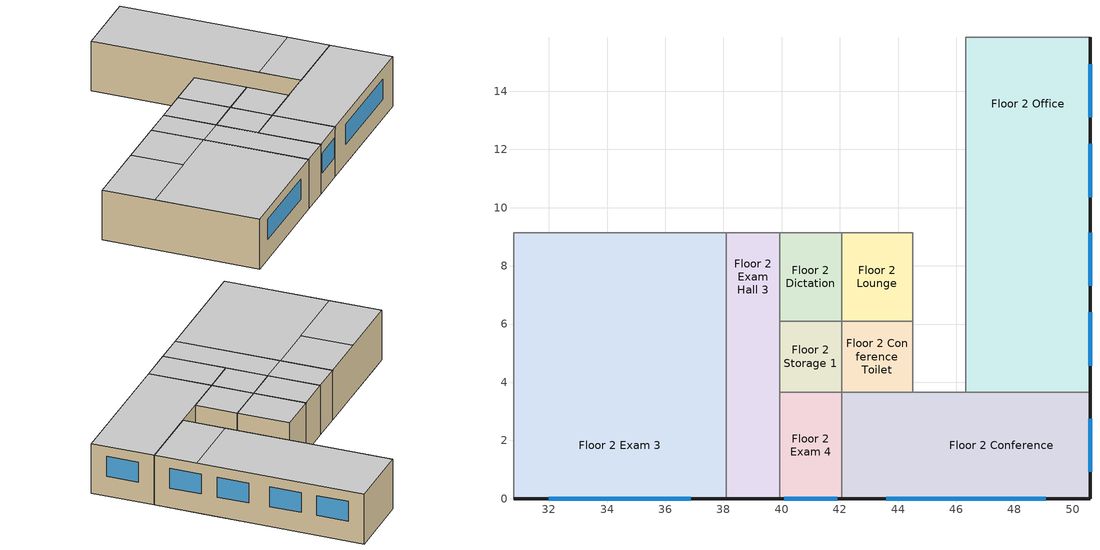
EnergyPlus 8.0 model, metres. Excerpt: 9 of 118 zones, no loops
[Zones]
Floor 2 Conference
 floor to Floor 1 Sterile Hall (int_slab_floor): 42.06,3.66 44.5,3.66 44.5,0 42.06,0 z3.05
 floor to Floor 1 Operating Room 1 (int_slab_floor): 44.5,0 44.5,3.66 50.6,3.66 50.6,0 z3.05
 wall outside (nonres_ext_wall): 42.06,0 50.6,0 50.6,3.66 z3.05:6.1
 wall to Floor 2 Office (int_wall): 50.6,3.66 46.33,3.66 z3.05:6.1
 wall to Floor 2 Exam 4 (int_wall): 42.06,3.66 42.06,0 z3.05:6.1
 wall to Floor 2 Office Hall (int_wall): 46.33,3.66 44.5,3.66 z3.05:6.1
 wall to Floor 2 Conference Toilet (int_wall): 44.5,3.66 42.06,3.66 z3.05:6.1
 window (Window_U_0.50_SHGC_0.40): 50.6,0.91 50.6,2.74 / 43.59,0 49.07,0 z4.27:5.49
 ceiling to Floor 3 Physical Therapy 1 (int_slab_ceiling): 42.06,3.66 42.06,0 50.6,0 50.6,3.66 z6.1
Floor 2 Conference Toilet
 floor to Floor 1 Sterile Hall (int_slab_floor): 44.5,6.1 44.5,3.66 42.06,3.66 42.06,6.1 z3.05
 wall to Floor 2 Storage 1 (int_wall): 42.06,6.1 42.06,3.66 z3.05:6.1
 wall to Floor 2 Lounge (int_wall): 44.5,6.1 42.06,6.1 z3.05:6.1
 wall to Floor 2 Office Hall (int_wall): 44.5,3.66 44.5,6.1 z3.05:6.1
 ceiling to Floor 3 Physical Therapy 1 (int_slab_ceiling): 44.5,3.66 44.5,6.1 42.06,6.1 42.06,3.66 z6.1
Floor 2 Dictation
 floor to Floor 1 Soil Work (int_slab_floor): 42.06,6.1 39.93,6.1 39.93,9.14 42.06,9.14 z3.05
 wall to Floor 2 Lounge (int_wall): 42.06,6.1 42.06,9.14 z3.05:6.1
 wall to Floor 2 Exam Hall 3 (int_wall): 39.93,9.14 39.93,6.1 z3.05:6.1
 wall to Floor 2 Reception Hall (int_wall): 42.06,9.14 39.93,9.14 z3.05:6.1
 wall to Floor 2 Storage 1 (int_wall): 39.93,6.1 42.06,6.1 z3.05:6.1
 ceiling to Floor 3 Physical Therapy 2 (int_slab_ceiling): 39.93,6.1 42.06,6.1 42.06,9.14 39.93,9.14 z6.1
Floor 2 Exam 3
 floor to Floor 1 Recovery Room (int_slab_floor): 30.78,0 30.78,3.66 38.1,3.66 38.1,0 z3.05
 floor to Floor 1 Nurse Hall (int_slab_floor): 30.78,3.66 30.78,6.1 38.1,6.1 38.1,3.66 z3.05
 floor to Floor 1 Soil Work (int_slab_floor): 37.49,6.1 37.49,9.14 38.1,9.14 38.1,6.1 z3.05
 floor to Floor 1 Nurse Toilet (int_slab_floor): 37.49,6.1 35.66,6.1 35.66,8.84 37.49,8.84 z3.05
 floor to Floor 1 PACU (int_slab_floor): 35.66,6.1 32,6.1 32,8.84 35.66,8.84 z3.05
 floor to Floor 1 Dictation (int_slab_floor): 34.75,8.84 32,8.84 32,9.14 34.75,9.14 z3.05
 floor to Floor 1 Clean (int_slab_floor): 32,9.14 32,8.84 30.78,8.84 30.78,9.14 z3.05
 floor to Floor 1 Soil (int_slab_floor): 34.75,9.14 37.49,9.14 37.49,8.84 34.75,8.84 z3.05
 floor to Floor 1 Nurse Station (int_slab_floor): 30.78,6.1 30.78,8.84 32,8.84 32,6.1 z3.05
 wall outside (nonres_ext_wall): 30.78,0 38.1,0 z3.05:6.1
 wall to Floor 2 Reception Hall (int_wall): 38.1,9.14 30.78,9.14 z3.05:6.1
 wall to Floor 2 Exam Hall 2 (int_wall): 30.78,9.14 30.78,0 z3.05:6.1
 wall to Floor 2 Exam Hall 3 (int_wall): 38.1,0 38.1,9.14 z3.05:6.1
 window (Window_U_0.50_SHGC_0.40): 32,0 36.88,0 z4.27:5.49
 ceiling to Floor 3 Treatment (int_slab_ceiling): 30.78,6.1 35.05,6.1 35.05,9.14 30.78,9.14 z6.1
 ceiling to Floor 3 Physical Therapy 1 (int_slab_ceiling): 38.1,0 38.1,6.1 30.78,6.1 30.78,0 z6.1
 ceiling to Floor 3 Physical Therapy 2 (int_slab_ceiling): 38.1,9.14 35.05,9.14 35.05,6.1 38.1,6.1 z6.1
Floor 2 Exam 4
 floor to Floor 1 Anesthesia (int_slab_floor): 42.06,0 39.93,0 39.93,3.66 42.06,3.66 z3.05
 wall outside (nonres_ext_wall): 39.93,0 42.06,0 z3.05:6.1
 wall to Floor 2 Storage 1 (int_wall): 42.06,3.66 39.93,3.66 z3.05:6.1
 wall to Floor 2 Exam Hall 3 (int_wall): 39.93,3.66 39.93,0 z3.05:6.1
 window (Window_U_0.50_SHGC_0.40): 40.08,0 41.91,0 z4.27:5.49
 ceiling to Floor 3 Physical Therapy 1 (int_slab_ceiling): 39.93,0 42.06,0 42.06,3.66 39.93,3.66 z6.1
Floor 2 Exam Hall 3
 floor to Floor 1 Anesthesia (int_slab_floor): 39.32,0 39.32,3.66 39.93,3.66 39.93,0 z3.05
 floor to Floor 1 Recovery Room (int_slab_floor): 38.1,0 38.1,3.66 39.32,3.66 39.32,0 z3.05
 floor to Floor 1 Nurse Hall (int_slab_floor): 38.1,3.66 38.1,6.1 39.93,6.1 39.93,3.66 z3.05
 floor to Floor 1 Soil Work (int_slab_floor): 39.93,9.14 39.93,6.1 38.1,6.1 38.1,9.14 z3.05
 wall outside (nonres_ext_wall): 38.1,0 39.93,0 z3.05:6.1
 wall to Floor 2 Reception Hall (int_wall): 39.93,9.14 38.1,9.14 z3.05:6.1
 wall to Floor 2 Storage 1 (int_wall): 39.93,3.66 39.93,6.1 z3.05:6.1
 ceiling to Floor 3 Physical Therapy 2 (int_slab_ceiling): 38.1,9.14 38.1,6.1 39.93,6.1 39.93,9.14 z6.1
 ceiling to Floor 3 Physical Therapy 1 (int_slab_ceiling): 39.93,6.1 38.1,6.1 38.1,0 39.93,0 z6.1
Floor 2 Lounge
 floor to Floor 1 Sterile Hall (int_slab_floor): 44.5,9.14 44.5,6.1 42.06,6.1 42.06,9.14 z3.05
 wall to Floor 2 Reception Hall (int_wall): 44.5,9.14 42.06,9.14 z3.05:6.1
 wall to Floor 2 Office Hall (int_wall): 44.5,6.1 44.5,9.14 z3.05:6.1
 ceiling to Floor 3 Physical Therapy 2 (int_slab_ceiling): 44.5,6.1 44.5,9.14 42.06,9.14 42.06,6.1 z6.1
Floor 2 Office
 floor to Floor 1 Operating Room 2 (int_slab_floor): 50.6,15.85 50.6,11.28 46.33,11.28 46.33,15.85 z3.05
 floor to Floor 1 Sub-Sterile (int_slab_floor): 50.6,11.28 50.6,7.01 46.33,7.01 46.33,11.28 z3.05
 floor to Floor 1 Operating Room 1 (int_slab_floor): 46.33,3.66 46.33,7.01 50.6,7.01 50.6,3.66 z3.05
 wall outside (nonres_ext_wall): 50.6,3.66 50.6,15.85 z3.05:6.1
 wall to Floor 2 Office Hall (int_wall): 46.33,15.85 46.33,3.66 z3.05:6.1
 wall to Floor 2 Utility (int_wall): 50.6,15.85 46.33,15.85 z3.05:6.1
 window (Window_U_0.50_SHGC_0.40): 50.6,13.11 50.6,14.94 / 50.6,4.57 50.6,6.4 / 50.6,10.36 50.6,12.19 z4.27:5.49; 50.6,7.32 50.6,9.14 z4.25:5.47
 ceiling to Floor 3 Physical Therapy 1 (int_slab_ceiling): 50.6,3.66 50.6,6.1 46.33,6.1 46.33,3.66 z6.1
 ceiling to Floor 3 Work (int_slab_ceiling): 46.33,15.85 46.33,6.1 50.6,6.1 50.6,15.85 z6.1
Floor 2 Storage 1
 floor to Floor 1 Nurse Hall (int_slab_floor): 39.93,6.1 42.06,6.1 42.06,3.66 39.93,3.66 z3.05
 ceiling to Floor 3 Physical Therapy 1 (int_slab_ceiling): 42.06,6.1 39.93,6.1 39.93,3.66 42.06,3.66 z6.1
[Building]
OutPatient HealthCare: North Axis {deg}=0; Terrain=City; Loads Convergence Tolerance Value=0.04; Temperature Convergence Tolerance Value {deltaC}=0.2; Solar Distribution=FullInteriorAndExterior; Maximum Number of Warmup Days=25; Minimum Number of Warmup Days=6
[Site:Location]
Site:Location=Albuquerque Intl Arpt  Isis_NM_USA Design_Conditions; Latitude {N+ S-}=35.04; Longitude {W- E+}=-106.62; Time Zone Relative to GMT {GMT+/-}=-7; Elevation {m}=1619
[SizingPeriod:DesignDay] Day of Month=21; Dry-Bulb Temperature Range Modifier Type=DefaultMultipliers; Humidity Condition Type=Wetbulb; Barometric Pressure {Pa}=83328; Rain {Yes/No}=No; Snow on ground {Yes/No}=No; Daylight Savings Time Indicator=No
Name | Month | Day Type | Maximum Dry-Bulb Temperature {C} | Daily Dry-Bulb Temperature Range {C} | Wetbulb at Maximum Dry-Bulb {C} | Wind Speed {m/s} design conditions vs. traditional 6.71 m/s (15 mph) | Wind Direction {Degrees; N=0, S=180} | Solar Model Indicator | Clearness {0.0 to 1.1} | Wind Speed {m/s} design conditions vs. traditional 3.35 m/s (7mph) | ASHRAE Clear Sky Optical Depth for Beam Irradiance (taub) | ASHRAE Clear Sky Optical Depth for Diffuse Irradiance (taud)
Albuquerque Intl Arpt  Isis Ann Htg 99.6% Condns DB | 12 | WinterDesignDay | -7.9 | 0 | -7.9 | 3.2 | 0 | ASHRAEClearSky | 0
Albuquerque Intl Arpt  Isis Ann Clg .4% Condns DB=>MWB | 7 | SummerDesignDay | 35.1 | 13.5 | 15.7 |  | 220 | ASHRAETau |  | 4.4 | 0.463 | 1.887
[Site:GroundTemperature:BuildingSurface]
20.49, 20.48, 20.5, 20.56, 20.66, 21.62, 21.85, 21.92, 21.91, 20.99, 20.74, 20.59
[Site:WaterMainsTemperature]
Calculation Method=CORRELATION; Annual Average Outdoor Air Temperature {C}=13.23; Maximum Difference In Monthly Average Outdoor Air Temperatures {deltaC}=23.99
[Material]
Name | Roughness | Thickness {m} | Conductivity {W/m-K} | Density {kg/m3} | Specific Heat {J/kg-K} | Thermal Absorptance | Solar Absorptance | Visible Absorptance | Absorptance:Thermal | Absorptance:Solar | Absorptance:Visible
Std Wood 6inch | MediumSmooth | 0.15 | 0.12 | 540 | 1210 | 0.9 | 0.7 | 0.7
F07 25mm stucco | Smooth | 0.0254 | 0.72 | 1856 | 840 | 0.9 | 0.7 | 0.7
G01 13mm gypsum board | Smooth | 0.0127 | 0.16 | 800 | 1090 |  |  |  | 0.9 | 0.7 | 0.5
G01 16mm gypsum board | MediumSmooth | 0.0159 | 0.16 | 800 | 1090
100mm Normalweight concrete floor | MediumRough | 0.1016 | 2.31 | 2322 | 832
[Material:NoMass]
CP02 CARPET PAD: VeryRough, 0.21648, 0.9, 0.7, 0.8
Nonres_Exterior_Wall_Insulation: MediumSmooth, 2.368, 0.9, 0.7, 0.7
[Construction]
InteriorFurnishings: Std Wood 6inch
int_wall: G01 13mm gypsum board, G01 13mm gypsum board
int_slab_floor: 100mm Normalweight concrete floor, CP02 CARPET PAD
int_slab_ceiling: CP02 CARPET PAD, 100mm Normalweight concrete floor
nonres_ext_wall: F07 25mm stucco, G01 16mm gypsum board, Nonres_Exterior_Wall_Insulation, G01 16mm gypsum board
Window_U_0.50_SHGC_0.40: Glass_2052_LayerAvg, Gap_1_W_0_0038, Glass_2027F_LayerAvg
[WindowMaterial:Glazing] Optical Data Type=SpectralAverage; IR Transmittance=0; Back Emissivity=0.84; Conductivity=1
Name | Layer name : 86SGP-G.CIG | Thickness | Solar Transmittance | Solar Front Reflectance | Solar Back Reflectance | Visible Transmittance | Visible Front Reflectance | Visible Back reflectance | Front Emissivity | Layer name : LoE270-4.CIG
 | Glass_2052_LayerAvg | 0.00837 | 0.507767 | 0.054228 | 0.0544931 | 0.586833 | 0.05805 | 0.058397 | 0.84
 |  | 0.004 | 0.369744 | 0.470069 | 0.340935 | 0.765222 | 0.0546 | 0.073741 | 0.03675 | Glass_2027F_LayerAvg
[WindowMaterial:Gas]
gap name - Air=Gap_1_W_0_0038; type=Air; thickness=0.0038
[Zone] Type=1; Multiplier=1; Ceiling Height {m}=-9999; Floor Area {m2}=autocalculate; Part of Total Floor Area=Yes
Name | Volume {m3}
Floor 2 Conference | 95.1446
Floor 2 Conference Toilet | 18.1228
Floor 2 Dictation | 19.8218
Floor 2 Exam 3 | 203.8813
Floor 2 Exam 4 | 23.7862
Floor 2 Exam Hall 3 | 50.9703
Floor 2 Lounge | 22.6535
Floor 2 Office | 158.5743
Floor 2 Storage 1 | 15.8574
[InternalMass] Construction=InteriorFurnishings
Name | Zone | Surface Area {m2}
Floor 2 Conference_InternalMass_1 | Floor 2 Conference | 62.4308
Floor 2 Conference Toilet_InternalMass_1 | Floor 2 Conference Toilet | 11.8916
Floor 2 Dictation_InternalMass_1 | Floor 2 Dictation | 13.0064
Floor 2 Exam 3_InternalMass_1 | Floor 2 Exam 3 | 133.7804
Floor 2 Exam 4_InternalMass_1 | Floor 2 Exam 4 | 15.6077
Floor 2 Exam Hall 3_InternalMass_1 | Floor 2 Exam Hall 3 | 33.4451
Floor 2 Lounge_InternalMass_1 | Floor 2 Lounge | 14.8645
Floor 2 Office_InternalMass_1 | Floor 2 Office | 104.0514
Floor 2 Storage 1_InternalMass_1 | Floor 2 Storage 1 | 10.4051
[People] Number of People Schedule=BLDG_OCC_SCH; Number of People Calculation Method=People/Area; Fraction Radiant=0.3; Sensible Heat Fraction=AUTOCALCULATE; Activity Level Schedule=ACTIVITY_SCH; Enable ASHRAE 55 Comfort Warnings=No; Mean Radiant Temperature Calculation Type=ZoneAveraged; Work Efficiency Schedule=WORK_EFF_SCH; Clothing Insulation Schedule=CLOTHING_SCH; Air Velocity Schedule=AIR_VELO_SCH; Thermal Comfort Model 1 Type=FANGER
Name | Zone or ZoneList | People per Zone Floor Area {person/m2}
Floor 2 Conference People | Floor 2 Conference | 0.538248
Floor 2 Dictation People | Floor 2 Dictation | 0.0538248
Floor 2 Exam 3 People | Floor 2 Exam 3 | 0.215299
Floor 2 Exam 4 People | Floor 2 Exam 4 | 0.215299
Floor 2 Lounge People | Floor 2 Lounge | 0.161474
Floor 2 Office People | Floor 2 Office | 0.0538248
[Lights] Design Level Calculation Method=Watts/Area; Return Air Fraction=0; Fraction Radiant=0.7; Fraction Visible=0.2; Fraction Replaceable=1; Return Air Fraction Calculated from Plenum Temperature=No
Floor 2 Conference_Lights: Zone or ZoneList=Floor 2 Conference; Schedule=BLDG_LIGHT_SCH; Watts per Zone Floor Area {W/m2}=13.2396
Floor 2 Conference Toilet_Lights: Zone or ZoneList=Floor 2 Conference Toilet; Schedule=BLDG_LIGHT_TOILET_SCH; Watts per Zone Floor Area {W/m2}{W/m=10.5486
Floor 2 Dictation_Lights: Zone or ZoneList=Floor 2 Dictation; Schedule=BLDG_LIGHT_OFFICE_SCH; Watts per Zone Floor Area {W/m2}{W/m=11.9479
Floor 2 Exam 3_Lights: Zone or ZoneList=Floor 2 Exam 3; Schedule=BLDG_LIGHT_EXAM_SCH; Watts per Zone Floor Area {W/m2}{W/m2}=17.8681
Floor 2 Exam 4_Lights: Zone or ZoneList=Floor 2 Exam 4; Schedule=BLDG_LIGHT_EXAM_SCH; Watts per Zone Floor Area {W/m2}{W/m2}=17.8681
Floor 2 Exam Hall 3_Lights: Zone or ZoneList=Floor 2 Exam Hall 3; Schedule=BLDG_LIGHT_CORRIDOR_SCH; Watts per Zone Floor Area {W/m2}{W=8.52502
Floor 2 Lounge_Lights: Zone or ZoneList=Floor 2 Lounge; Schedule=BLDG_LIGHT_SCH; Watts per Zone Floor Area {W/m2}{W/m=9.9028
Floor 2 Office_Lights: Zone or ZoneList=Floor 2 Office; Schedule=BLDG_LIGHT_OFFICE_SCH; Watts per Zone Floor Area {W/m2}{W/m=11.9479
Floor 2 Storage 1_Lights: Zone or ZoneList=Floor 2 Storage 1; Schedule=BLDG_LIGHT_STORAGE_SCH; Watts per Zone Floor Area {W/m2}{W/=6.78126
[ElectricEquipment] Schedule=BLDG_EQUIP_SCH; Design Level Calculation Method=EquipmentLevel; Fraction Latent=0; Fraction Radiant=0.5; Fraction Lost=0
Name | Zone or ZoneList | Design Level {W}
Floor 2 Conference_PlugMisc_Equip | Floor 2 Conference | 335.8779
Floor 2 Conference Toilet_PlugMisc_Equip | Floor 2 Conference Toilet | 25.6264
Floor 2 Dictation_PlugMisc_Equip | Floor 2 Dictation | 76.998
Floor 2 Exam 3_PlugMisc_Equip | Floor 2 Exam 3 | 791.9798
Floor 2 Exam 4_PlugMisc_Equip | Floor 2 Exam 4 | 92.3976
Floor 2 Exam Hall 3_PlugMisc_Equip | Floor 2 Exam Hall 3 | 72.0742
Floor 2 Lounge_PlugMisc_Equip | Floor 2 Lounge | 239.9871
Floor 2 Office_PlugMisc_Equip | Floor 2 Office | 615.9843
Floor 2 Storage 1_PlugMisc_Equip | Floor 2 Storage 1 | 5.6188
[Exterior:Lights] Control Option=AstronomicalClock
Name | Schedule | Design Level {W}
Exterior_Lights_a | Exterior_lighting_schedule_a | 139.05
Exterior_Lights_b | Exterior_lighting_schedule_b | 8235.95
[Daylighting:Controls] Total Daylighting Reference Points=2; Z-Coordinate of First Reference Point {m}=0.762; Z-Coordinate of Second Reference Point {m}=0.762; Illuminance Setpoint at First Reference Point {lux}=375; Illuminance Setpoint at Second Reference Point {lux}=375; Lighting Control Type=1; Glare Calculation Azimuth Angle of View Direction Clockwise from Zone y-Axis {deg}=0; Maximum Allowable Discomfort Glare Index=22; Minimum Input Power Fraction for Continuous Dimming Control=0.3; Minimum Light Output Fraction for Continuous Dimming Control=0.2; Number of Stepped Control Steps=1; Probability Lighting will be Reset When Needed in Manual Stepped Control=1
Name | X-Coordinate of First Reference Point {m} | Y-Coordinate of First Reference Point {m} | X-Coordinate of Second Reference Point {m} | Y-Coordinate of Second Reference Point {m} | Fraction of Zone Controlled by First Reference Point | Fraction of Zone Controlled by Second Reference Point
Floor 2 Office | -1.6764 | 6.096 | -3.3528 | 6.096 | 0.57 | 0.43
Floor 2 Conference | -6.4008 | 3.3528 | -2.1336 | 3.3528 | 0.67 | 0.33
[ZoneInfiltration:DesignFlowRate] Schedule=INFIL_SCH; Design Flow Rate Calculation Method=Flow/ExteriorWallArea; Flow per Exterior Surface Area {m3/s-m2}=0.00056896; Constant Term Coefficient=0; Temperature Term Coefficient=0; Velocity Term Coefficient=0.224; Velocity Squared Term Coefficient=0
Name | Zone or ZoneList
Floor 2 Conference_Infiltration | Floor 2 Conference
Floor 2 Exam 3_Infiltration | Floor 2 Exam 3
Floor 2 Exam 4_Infiltration | Floor 2 Exam 4
Floor 2 Office_Infiltration | Floor 2 Office
[Schedule:Compact]
Exterior_lighting_schedule_a: Through:12/31, For:AllDays, Until: 06:00, 0, Until: 24:00, 1
Exterior_lighting_schedule_b: Through:12/31, For:AllDays, Until: 06:00, 0.7, Until: 24:00, 1
ACTIVITY_SCH: Through: 12/31, For: AllDays, Until: 24:00, 120
WORK_EFF_SCH: Through: 12/31, For: AllDays, Until: 24:00, 0
AIR_VELO_SCH: Through: 12/31, For: AllDays, Until: 24:00, 0.2
CLOTHING_SCH: Through: 04/30, For: AllDays, Until: 24:00, 1, Through: 09/30, For: AllDays, Until: 24:00, 0.5, Through: 12/31, For: AllDays, Until: 24:00, 1
INFIL_SCH: Through: 12/31, For: Weekdays, Until: 24:00, 0.25, For: Saturday, Until: 24:00, 0.25, For: SummerDesignDay WinterDesignDay, Until: 24:00, 1, For: Sunday Holidays AllOtherDays, Until: 24:00, 0.25
BLDG_LIGHT_CORRIDOR_SCH: Through: 12/31, For: Weekdays, Until: 4:00, 0.09519, Until: 6:00, 0.28557, Until: 7:00, 0.57114, Until: 18:00, 0.85671, Until: 20:00, 0.57114, Until: 22:00, 0.28557, Until: 24:00, 0.09519, For: SummerDesignDay, Until: 4:00, 0.1, Until: 6:00, 0.3, Until: 7:00, 0.6, Until: 18:00, 0.9, Until: 20:00, 0.6, Until: 22:00, 0.3, Until: 24:00, 0.1, For: WinterDesignDay, Until: 7:00, 0.1, Until: 9:00, 0.3, Until: 15:00, 0.4, Until: 20:00, 0.3, Until: 24:00, 0.1, For: Saturday, Until: 7:00, 0.09519, Until: 9:00, 0.28557, Until: 15:00, 0.38076, Until: 20:00, 0.28557, Until: 24:00, 0.09519, For: Sunday Holidays AllOtherDays, Until: 8:00, 0.047595, Until: 17:00, 0.09519, Until: 24:00, 0.047595
BLDG_LIGHT_EXAM_SCH: Through: 12/31, For: Weekdays, Until: 4:00, 0.078, Until: 6:00, 0.234, Until: 7:00, 0.468, Until: 18:00, 0.702, Until: 20:00, 0.468, Until: 22:00, 0.234, Until: 24:00, 0.078, For: SummerDesignDay, Until: 4:00, 0.1, Until: 6:00, 0.3, Until: 7:00, 0.6, Until: 18:00, 0.9, Until: 20:00, 0.6, Until: 22:00, 0.3, Until: 24:00, 0.1, For: WinterDesignDay, Until: 7:00, 0.1, Until: 9:00, 0.3, Until: 15:00, 0.4, Until: 20:00, 0.3, Until: 24:00, 0.1, For: Saturday, Until: 7:00, 0.078, Until: 9:00, 0.234, Until: 15:00, 0.312, Until: 20:00, 0.234, Until: 24:00, 0.078, For: Sunday Holidays AllOtherDays, Until: 8:00, 0.039, Until: 17:00, 0.078, Until: 24:00, 0.039
BLDG_LIGHT_OFFICE_SCH: Through: 12/31, For: Weekdays, Until: 4:00, 0.08591, Until: 6:00, 0.25773, Until: 7:00, 0.51546, Until: 18:00, 0.77319, Until: 20:00, 0.51546, Until: 22:00, 0.25773, Until: 24:00, 0.08591, For: SummerDesignDay, Until: 4:00, 0.1, Until: 6:00, 0.3, Until: 7:00, 0.6, Until: 18:00, 0.9, Until: 20:00, 0.6, Until: 22:00, 0.3, Until: 24:00, 0.1, For: WinterDesignDay, Until: 7:00, 0.1, Until: 9:00, 0.3, Until: 15:00, 0.4, Until: 20:00, 0.3, Until: 24:00, 0.1, For: Saturday, Until: 7:00, 0.08591, Until: 9:00, 0.25773, Until: 15:00, 0.34364, Until: 20:00, 0.25773, Until: 24:00, 0.08591, For: Sunday Holidays AllOtherDays, Until: 8:00, 0.05, Until: 17:00, 0.08591, Until: 24:00, 0.05
BLDG_LIGHT_SCH: Through: 12/31, For: Weekdays, Until: 4:00, 0.1, Until: 6:00, 0.3, Until: 7:00, 0.6, Until: 18:00, 0.9, Until: 20:00, 0.6, Until: 22:00, 0.3, Until: 24:00, 0.1, For: SummerDesignDay, Until: 4:00, 0.1, Until: 6:00, 0.3, Until: 7:00, 0.6, Until: 18:00, 0.9, Until: 20:00, 0.6, Until: 22:00, 0.3, Until: 24:00, 0.1, For: WinterDesignDay, Until: 7:00, 0.1, Until: 9:00, 0.3, Until: 15:00, 0.4, Until: 20:00, 0.3, Until: 24:00, 0.1, For: Saturday, Until: 7:00, 0.1, Until: 9:00, 0.3, Until: 15:00, 0.4, Until: 20:00, 0.3, Until: 24:00, 0.1, For: Sunday Holidays AllOtherDays, Until: 8:00, 0.05, Until: 17:00, 0.1, Until: 24:00, 0.05
BLDG_LIGHT_STORAGE_SCH: Through: 12/31, For: Weekdays, Until: 4:00, 0.06713, Until: 6:00, 0.20139, Until: 7:00, 0.40278, Until: 18:00, 0.60417, Until: 20:00, 0.40278, Until: 22:00, 0.20139, Until: 24:00, 0.06713, For: SummerDesignDay, Until: 4:00, 0.1, Until: 6:00, 0.3, Until: 7:00, 0.6, Until: 18:00, 0.9, Until: 20:00, 0.6, Until: 22:00, 0.3, Until: 24:00, 0.1, For: WinterDesignDay, Until: 7:00, 0.1, Until: 9:00, 0.3, Until: 15:00, 0.4, Until: 20:00, 0.3, Until: 24:00, 0.1, For: Saturday, Until: 7:00, 0.06713, Until: 9:00, 0.20139, Until: 15:00, 0.26852, Until: 20:00, 0.20139, Until: 24:00, 0.06713, For: Sunday Holidays AllOtherDays, Until: 8:00, 0.033565, Until: 17:00, 0.06713, Until: 24:00, 0.033565
BLDG_LIGHT_TOILET_SCH: Through: 12/31, For: Weekdays, Until: 4:00, 0.066, Until: 6:00, 0.198, Until: 7:00, 0.396, Until: 18:00, 0.594, Until: 20:00, 0.396, Until: 22:00, 0.198, Until: 24:00, 0.066, For: SummerDesignDay, Until: 4:00, 0.1, Until: 6:00, 0.3, Until: 7:00, 0.6, Until: 18:00, 0.9, Until: 20:00, 0.6, Until: 22:00, 0.3, Until: 24:00, 0.1, For: WinterDesignDay, Until: 7:00, 0.1, Until: 9:00, 0.3, Until: 15:00, 0.4, Until: 20:00, 0.3, Until: 24:00, 0.1, For: Saturday, Until: 7:00, 0.066, Until: 9:00, 0.198, Until: 15:00, 0.264, Until: 20:00, 0.198, Until: 24:00, 0.066, For: Sunday Holidays AllOtherDays, Until: 8:00, 0.033, Until: 17:00, 0.066, Until: 24:00, 0.033
BLDG_EQUIP_SCH: Through: 12/31, For: Weekdays, Until: 04:00, 0.297138, Until: 06:00, 0.49523, Until: 18:00, 0.990461, Until: 20:00, 0.49523, Until: 24:00, 0.297138, For: SummerDesignDay, Until: 04:00, 0.3, Until: 06:00, 0.5, Until: 18:00, 1, Until: 20:00, 0.5, Until: 24:00, 0.3, For: WinterDesignDay, Until: 07:00, 0.3, Until: 09:00, 0.5, Until: 15:00, 0.8, Until: 20:00, 0.5, Until: 24:00, 0.3, For: Saturday, Until: 07:00, 0.297138, Until: 09:00, 0.49523, Until: 15:00, 0.792368, Until: 20:00, 0.49523, Until: 24:00, 0.297138, For: Sunday Holidays AllOtherDays, Until: 08:00, 0.297138, Until: 17:00, 0.49523, Until: 24:00, 0.297138
BLDG_OCC_SCH: Through: 12/31, For: Weekdays, Until: 04:00, 0.05, Until: 06:00, 0.2, Until: 07:00, 0.5, Until: 18:00, 0.9, Until: 20:00, 0.5, Until: 22:00, 0.2, Until: 24:00, 0.05, For: SummerDesignDay, Until: 04:00, 0.05, Until: 06:00, 0.2, Until: 07:00, 0.5, Until: 18:00, 0.9, Until: 20:00, 0.5, Until: 22:00, 0.2, Until: 24:00, 0.05, For: WinterDesignDay, Until: 07:00, 0.05, Until: 09:00, 0.2, Until: 15:00, 0.3, Until: 20:00, 0.2, Until: 24:00, 0.05, For: Saturday, Until: 07:00, 0.05, Until: 09:00, 0.2, Until: 15:00, 0.3, Until: 20:00, 0.2, Until: 24:00, 0.05, For: Sunday Holidays AllOtherDays, Until: 08:00, 0, Until: 17:00, 0.05, Until: 24:00, 0
